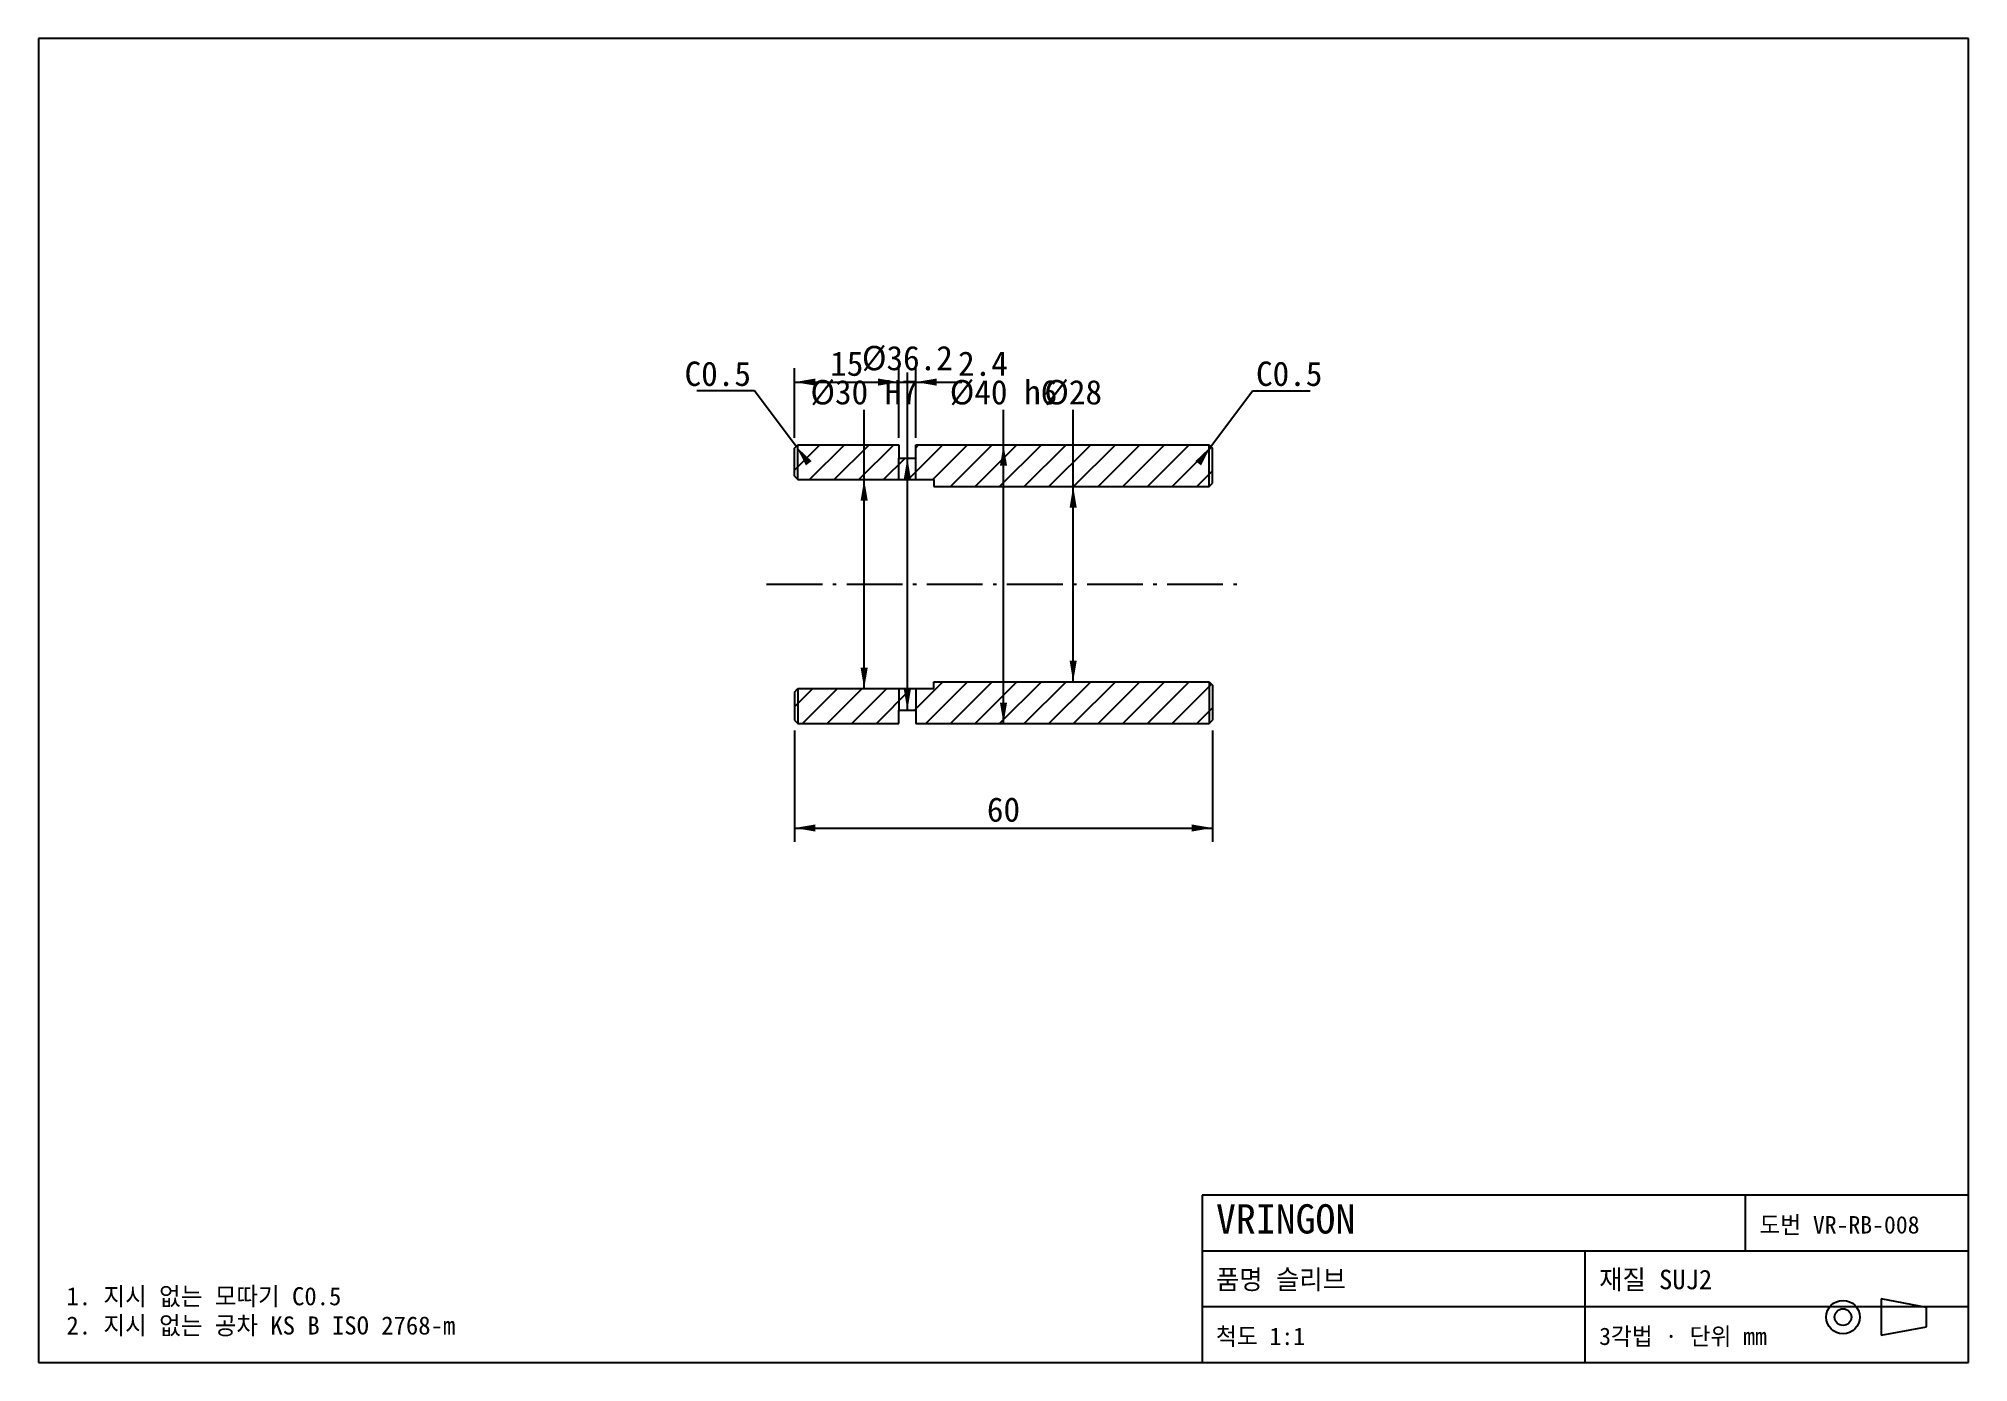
# Model space of a CAD drawing. Header units: millimetres. Extents: x 10 to 287, y 10 to 200.
import ezdxf
from ezdxf.enums import TextEntityAlignment as Align

# ---------------------------------------------------------------- set-up
doc = ezdxf.new("R2010")
doc.units = ezdxf.units.MM
doc.linetypes.add('CENTER', pattern=[11.5, 8, -1.5, 0.5, -1.5])
for name, color, linetype in [('CENTER', 1, 'CENTER'), ('DIM', 3, 'CONTINUOUS'), ('FRAME', 7, 'CONTINUOUS'), ('HATCH', 8, 'CONTINUOUS'), ('OUTLINE', 7, 'CONTINUOUS'), ('TEXT', 7, 'CONTINUOUS')]:
    doc.layers.add(name, color=color, linetype=linetype)

msp = doc.modelspace()

# ---------------------------------------------------------------- linework, layer by layer
at = {"layer": 'CENTER'}
msp.add_line((114.5, 121.7), (182.5, 121.7), dxfattribs=at)
at = {"layer": 'DIM'}
for p, q in [((118.5, 142.7), (118.5, 152.7)), ((133.5, 142.7), (133.5, 152.7)), ((133.5, 142.7), (133.5, 152.7)), ((135.9, 142.7), (135.9, 152.7)), ((118.5, 150.7), (133.5, 150.7)), ((126.9, 150.7), (142.5, 150.7)), ((134.7, 146.7), (134.7, 152.1)), ((112.75, 149.45), (104.47, 149.45)), ((118.75, 141.45), (112.75, 149.45)), ((178.25, 141.45), (184.25, 149.45)), ((184.25, 149.45), (192.53, 149.45)), ((128.5, 106.7), (128.5, 146.7)), ((134.7, 103.6), (134.7, 146.7)), ((148.5, 101.7), (148.5, 146.7)), ((158.5, 107.7), (158.5, 146.7)), ((118.5, 100.7), (118.5, 84.7)), ((178.5, 100.7), (178.5, 84.7)), ((118.5, 86.7), (178.5, 86.7))]:
    msp.add_line(p, q, dxfattribs=at)
for points in [[(118.5, 150.7), (121.5, 151.21), (121.5, 150.19)], [(133.5, 150.7), (130.5, 150.19), (130.5, 151.21)], [(133.5, 150.7), (130.5, 150.19), (130.5, 151.21)], [(135.9, 150.7), (138.9, 151.21), (138.9, 150.19)], [(118.75, 141.45), (120.958, 139.356), (120.142, 138.744)], [(148.5, 141.7), (149.01, 138.7), (147.99, 138.7)], [(178.25, 141.45), (176.858, 138.744), (176.042, 139.356)], [(134.7, 139.8), (135.21, 136.8), (134.19, 136.8)], [(128.5, 136.7), (129.01, 133.7), (127.99, 133.7)], [(158.5, 135.7), (159.01, 132.7), (157.99, 132.7)], [(128.5, 106.7), (127.99, 109.7), (129.01, 109.7)], [(158.5, 107.7), (157.99, 110.7), (159.01, 110.7)], [(134.7, 103.6), (134.19, 106.6), (135.21, 106.6)], [(148.5, 101.7), (147.99, 104.7), (149.01, 104.7)], [(118.5, 86.7), (121.5, 87.21), (121.5, 86.19)], [(178.5, 86.7), (175.5, 86.19), (175.5, 87.21)]]:
    msp.add_solid(points, dxfattribs=at)
at = {"layer": 'FRAME'}
for p, q in [((287, 200), (10, 200)), ((10, 200), (10, 10)), ((287, 10), (287, 200)), ((287, 34), (177, 34)), ((177, 34), (177, 10)), ((255, 26), (255, 34)), ((287, 10), (287, 34)), ((177, 26), (287, 26)), ((232, 10), (232, 26)), ((177, 18), (287, 18)), ((281, 17.9), (274.5, 19.1)), ((274.5, 19.1), (274.5, 13.9)), ((281, 15.1), (281, 17.9)), ((274.5, 13.9), (281, 15.1)), ((10, 10), (287, 10)), ((177, 10), (287, 10))]:
    msp.add_line(p, q, dxfattribs=at)
for radius in [2.4, 1.2]:
    msp.add_circle((269, 16.5), radius, dxfattribs=at)
at = {"layer": 'HATCH'}
for p, q in [((118.5, 138.072), (122.128, 141.7)), ((120.664, 136.7), (125.664, 141.7)), ((124.199, 136.7), (129.199, 141.7)), ((127.735, 136.7), (132.735, 141.7)), ((134.806, 136.7), (139.806, 141.7)), ((135.9, 141.33), (136.27, 141.7)), ((138.341, 136.7), (143.341, 141.7)), ((140.877, 135.7), (146.877, 141.7)), ((144.412, 135.7), (150.412, 141.7)), ((147.948, 135.7), (153.948, 141.7)), ((151.483, 135.7), (157.483, 141.7)), ((155.019, 135.7), (161.019, 141.7)), ((158.555, 135.7), (164.555, 141.7)), ((162.09, 135.7), (168.09, 141.7)), ((165.626, 135.7), (171.626, 141.7)), ((169.161, 135.7), (175.161, 141.7)), ((172.697, 135.7), (178.348, 141.352)), ((131.27, 136.7), (134.37, 139.8)), ((176.232, 135.7), (178.5, 137.968)), ((118.5, 104.072), (121.128, 106.7)), ((119.664, 101.7), (124.664, 106.7)), ((123.199, 101.7), (128.199, 106.7)), ((126.735, 101.7), (131.735, 106.7)), ((130.27, 101.7), (135.27, 106.7)), ((135.706, 103.6), (139.806, 107.7)), ((137.341, 101.7), (143.341, 107.7)), ((140.877, 101.7), (146.877, 107.7)), ((144.412, 101.7), (150.412, 107.7)), ((147.948, 101.7), (153.948, 107.7)), ((151.483, 101.7), (157.483, 107.7)), ((155.019, 101.7), (161.019, 107.7)), ((158.555, 101.7), (164.555, 107.7)), ((162.09, 101.7), (168.09, 107.7)), ((165.626, 101.7), (171.626, 107.7)), ((169.161, 101.7), (175.161, 107.7)), ((172.697, 101.7), (178.348, 107.352)), ((176.232, 101.7), (178.5, 103.968))]:
    msp.add_line(p, q, dxfattribs=at)
at = {"layer": 'OUTLINE'}
for p, q in [((118.5, 141.2), (119, 141.7)), ((119, 141.7), (133.5, 141.7)), ((119, 136.7), (119, 141.7)), ((119, 136.7), (119, 141.7)), ((133.5, 141.7), (133.5, 139.8)), ((135.9, 139.8), (135.9, 141.7)), ((135.9, 141.7), (178, 141.7)), ((178, 141.7), (178.5, 141.2)), ((178, 135.7), (178, 141.7)), ((178, 135.7), (178, 141.7)), ((118.5, 137.2), (118.5, 141.2)), ((133.5, 139.8), (135.9, 139.8)), ((133.5, 136.7), (133.5, 139.8)), ((135.9, 136.7), (135.9, 139.8)), ((178.5, 136.2), (178.5, 141.2)), ((118.5, 137.2), (119, 136.7)), ((119, 136.7), (138.5, 136.7)), ((138.5, 136.7), (138.5, 135.7)), ((178, 135.7), (178.5, 136.2)), ((138.5, 135.7), (178, 135.7)), ((118.5, 106.2), (119, 106.7)), ((118.5, 106.2), (118.5, 102.2)), ((119, 106.7), (119, 101.7)), ((119, 106.7), (119, 101.7)), ((119, 106.7), (138.5, 106.7)), ((133.5, 106.7), (133.5, 103.6)), ((135.9, 106.7), (135.9, 103.6)), ((138.5, 106.7), (138.5, 107.7)), ((138.5, 107.7), (178, 107.7)), ((178, 107.7), (178, 101.7)), ((178, 107.7), (178, 101.7)), ((178, 107.7), (178.5, 107.2)), ((178.5, 107.2), (178.5, 102.2)), ((133.5, 101.7), (133.5, 103.6)), ((133.5, 103.6), (135.9, 103.6)), ((135.9, 103.6), (135.9, 101.7)), ((118.5, 102.2), (119, 101.7)), ((119, 101.7), (133.5, 101.7)), ((135.9, 101.7), (178, 101.7)), ((178, 101.7), (178.5, 102.2))]:
    msp.add_line(p, q, dxfattribs=at)

# ---------------------------------------------------------------- texts
at = {"layer": 'TEXT'}
for s, p in [('%%c36.2', (134.7, 152.4)), ('15', (126, 151.6)), ('2.4', (145.55, 151.6)), ('%%c30 H7', (128.5, 147.5)), ('%%c40 h6', (148.5, 147.5)), ('%%c28', (158.5, 147.5)), ('60', (148.5, 87.6))]:
    msp.add_text(s, height=3.5, dxfattribs=at).set_placement(p, align=Align.CENTER)
msp.add_text('C0.5', height=3.5, dxfattribs=at).set_placement((112.25, 150.15), align=Align.RIGHT)
for s, height, p in [('C0.5', 3.5, (184.75, 150.15)), ('VRINGON', 4.2, (179, 28.5)), ('도번 VR-RB-008', 2.5, (257, 28.5)), ('품명 슬리브', 2.8, (179, 20.5)), ('재질 SUJ2', 2.8, (234, 20.5)), ('1. 지시 없는 모따기 C0.5', 2.6, (14, 18.2)), ('2. 지시 없는 공차 KS B ISO 2768-m', 2.6, (14, 14)), ('척도 1:1', 2.5, (179, 12.5)), ('3각법 · 단위 mm', 2.5, (234, 12.5))]:
    msp.add_text(s, height=height, dxfattribs=at).set_placement(p)

doc.saveas('drawing.dxf')
